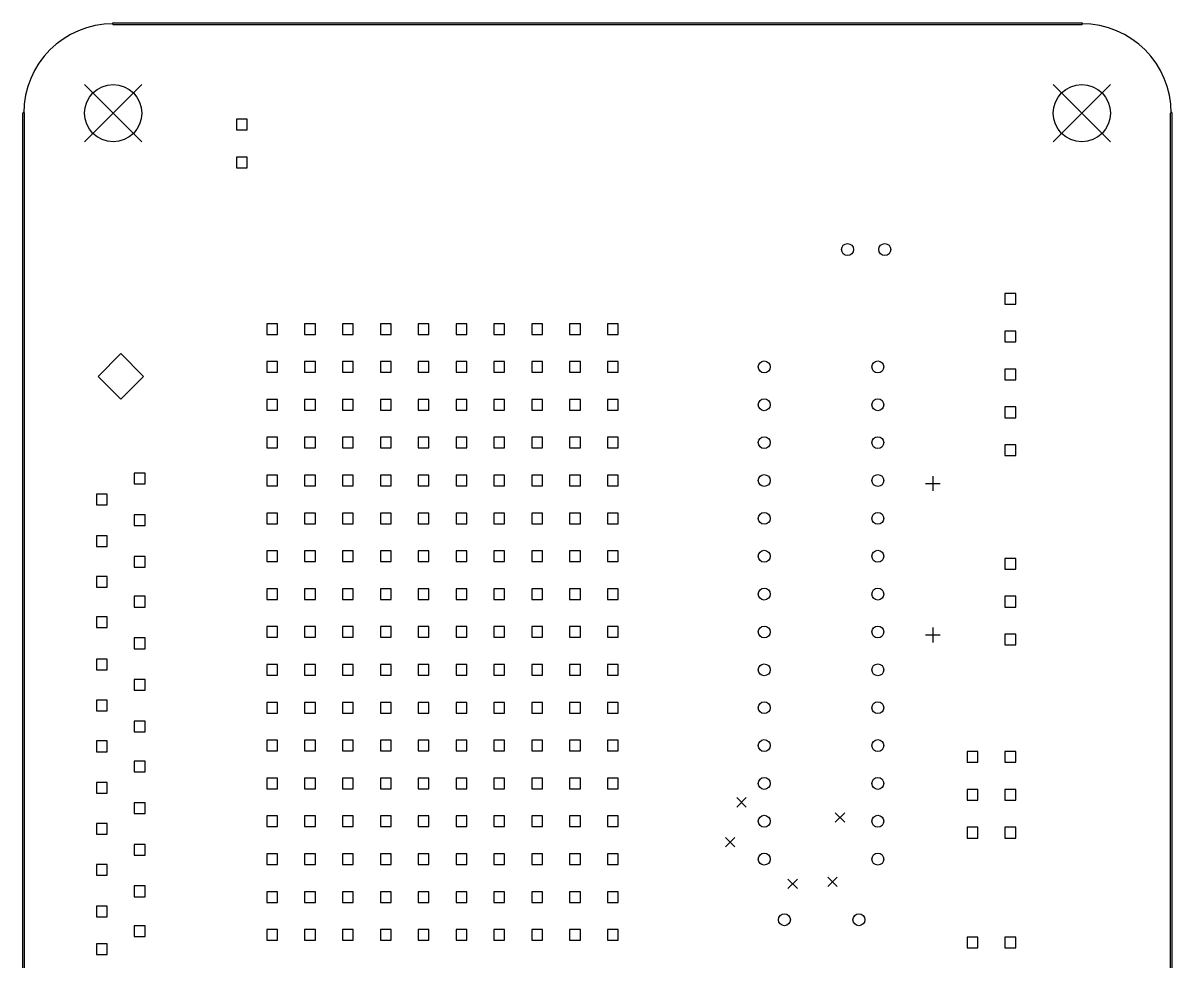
# Model space of a CAD drawing. Extents: x 136 to 217, y -192 to -65.
# Drawn here: x 139.9 to 217.1, y -127.9 to -65 of the extents above; entities that cross this region are included whole.
import ezdxf

# ---------------------------------------------------------------- set-up
doc = ezdxf.new("R2010")
doc.units = 0
doc.header["$MEASUREMENT"] = 0
doc.layers.add('BLACK', color=7, linetype='CONTINUOUS')

msp = doc.modelspace()

# ---------------------------------------------------------------- linework, layer by layer
at = {"layer": 'Black'}
for p, q in [((146, -64.95), (211, -64.95)), ((146, -65.05), (211, -65.05)), ((144.082, -69.0823), (147.918, -72.9177)), ((147.918, -69.0823), (144.082, -72.9177)), ((209.082, -69.0823), (212.918, -72.9177)), ((212.918, -69.0823), (209.082, -72.9177)), ((139.95, -154), (139.95, -71)), ((140.05, -154), (140.05, -71)), ((154.997, -71.4048), (154.279, -71.4048)), ((154.279, -71.4048), (154.279, -72.1232)), ((154.997, -72.1232), (154.997, -71.4048)), ((216.95, -154), (216.95, -71)), ((217.05, -154), (217.05, -71)), ((154.279, -72.1232), (154.997, -72.1232)), ((154.997, -73.9448), (154.279, -73.9448)), ((154.279, -73.9448), (154.279, -74.6632)), ((154.997, -74.6632), (154.997, -73.9448)), ((154.279, -74.6632), (154.997, -74.6632)), ((206.559, -83.0888), (205.841, -83.0888)), ((205.841, -83.0888), (205.841, -83.8072)), ((206.559, -83.8072), (206.559, -83.0888)), ((205.841, -83.8072), (206.559, -83.8072)), ((157.029, -85.1208), (156.311, -85.1208)), ((156.311, -85.1208), (156.311, -85.8392)), ((157.029, -85.8392), (157.029, -85.1208)), ((159.569, -85.1208), (158.851, -85.1208)), ((158.851, -85.1208), (158.851, -85.8392)), ((159.569, -85.8392), (159.569, -85.1208)), ((162.109, -85.1208), (161.391, -85.1208)), ((161.391, -85.1208), (161.391, -85.8392)), ((162.109, -85.8392), (162.109, -85.1208)), ((164.649, -85.1208), (163.931, -85.1208)), ((163.931, -85.1208), (163.931, -85.8392)), ((164.649, -85.8392), (164.649, -85.1208)), ((167.189, -85.1208), (166.471, -85.1208)), ((166.471, -85.1208), (166.471, -85.8392)), ((167.189, -85.8392), (167.189, -85.1208)), ((169.729, -85.1208), (169.011, -85.1208)), ((169.011, -85.1208), (169.011, -85.8392)), ((169.729, -85.8392), (169.729, -85.1208)), ((172.269, -85.1208), (171.551, -85.1208)), ((171.551, -85.1208), (171.551, -85.8392)), ((172.269, -85.8392), (172.269, -85.1208)), ((174.809, -85.1208), (174.091, -85.1208)), ((174.091, -85.1208), (174.091, -85.8392)), ((174.809, -85.8392), (174.809, -85.1208)), ((177.349, -85.1208), (176.631, -85.1208)), ((176.631, -85.1208), (176.631, -85.8392)), ((177.349, -85.8392), (177.349, -85.1208)), ((179.889, -85.1208), (179.171, -85.1208)), ((179.171, -85.1208), (179.171, -85.8392)), ((179.889, -85.8392), (179.889, -85.1208)), ((156.311, -85.8392), (157.029, -85.8392)), ((158.851, -85.8392), (159.569, -85.8392)), ((161.391, -85.8392), (162.109, -85.8392)), ((163.931, -85.8392), (164.649, -85.8392)), ((166.471, -85.8392), (167.189, -85.8392)), ((169.011, -85.8392), (169.729, -85.8392)), ((171.551, -85.8392), (172.269, -85.8392)), ((174.091, -85.8392), (174.809, -85.8392)), ((176.631, -85.8392), (177.349, -85.8392)), ((179.171, -85.8392), (179.889, -85.8392)), ((206.559, -85.6288), (205.841, -85.6288)), ((205.841, -85.6288), (205.841, -86.3472)), ((205.841, -86.3472), (206.559, -86.3472)), ((206.559, -86.3472), (206.559, -85.6288)), ((146.51, -87.131), (144.986, -88.655)), ((148.034, -88.655), (146.51, -87.131)), ((157.029, -87.6608), (156.311, -87.6608)), ((156.311, -87.6608), (156.311, -88.3792)), ((157.029, -88.3792), (157.029, -87.6608)), ((159.569, -87.6608), (158.851, -87.6608)), ((158.851, -87.6608), (158.851, -88.3792)), ((159.569, -88.3792), (159.569, -87.6608)), ((162.109, -87.6608), (161.391, -87.6608)), ((161.391, -87.6608), (161.391, -88.3792)), ((162.109, -88.3792), (162.109, -87.6608)), ((164.649, -87.6608), (163.931, -87.6608)), ((163.931, -87.6608), (163.931, -88.3792)), ((164.649, -88.3792), (164.649, -87.6608)), ((167.189, -87.6608), (166.471, -87.6608)), ((166.471, -87.6608), (166.471, -88.3792)), ((167.189, -88.3792), (167.189, -87.6608)), ((169.729, -87.6608), (169.011, -87.6608)), ((169.011, -87.6608), (169.011, -88.3792)), ((169.729, -88.3792), (169.729, -87.6608)), ((172.269, -87.6608), (171.551, -87.6608)), ((171.551, -87.6608), (171.551, -88.3792)), ((172.269, -88.3792), (172.269, -87.6608)), ((174.809, -87.6608), (174.091, -87.6608)), ((174.091, -87.6608), (174.091, -88.3792)), ((174.809, -88.3792), (174.809, -87.6608)), ((177.349, -87.6608), (176.631, -87.6608)), ((176.631, -87.6608), (176.631, -88.3792)), ((177.349, -88.3792), (177.349, -87.6608)), ((179.889, -87.6608), (179.171, -87.6608)), ((179.171, -87.6608), (179.171, -88.3792)), ((179.889, -88.3792), (179.889, -87.6608)), ((144.986, -88.655), (146.51, -90.179)), ((146.51, -90.179), (148.034, -88.655)), ((156.311, -88.3792), (157.029, -88.3792)), ((158.851, -88.3792), (159.569, -88.3792)), ((161.391, -88.3792), (162.109, -88.3792)), ((163.931, -88.3792), (164.649, -88.3792)), ((166.471, -88.3792), (167.189, -88.3792)), ((169.011, -88.3792), (169.729, -88.3792)), ((171.551, -88.3792), (172.269, -88.3792)), ((174.091, -88.3792), (174.809, -88.3792)), ((176.631, -88.3792), (177.349, -88.3792)), ((179.171, -88.3792), (179.889, -88.3792)), ((206.559, -88.1688), (205.841, -88.1688)), ((205.841, -88.1688), (205.841, -88.8872)), ((206.559, -88.8872), (206.559, -88.1688)), ((205.841, -88.8872), (206.559, -88.8872)), ((157.029, -90.2008), (156.311, -90.2008)), ((156.311, -90.2008), (156.311, -90.9192)), ((157.029, -90.9192), (157.029, -90.2008)), ((159.569, -90.2008), (158.851, -90.2008)), ((158.851, -90.2008), (158.851, -90.9192)), ((159.569, -90.9192), (159.569, -90.2008)), ((162.109, -90.2008), (161.391, -90.2008)), ((161.391, -90.2008), (161.391, -90.9192)), ((162.109, -90.9192), (162.109, -90.2008)), ((164.649, -90.2008), (163.931, -90.2008)), ((163.931, -90.2008), (163.931, -90.9192)), ((164.649, -90.9192), (164.649, -90.2008)), ((167.189, -90.2008), (166.471, -90.2008)), ((166.471, -90.2008), (166.471, -90.9192)), ((167.189, -90.9192), (167.189, -90.2008)), ((169.729, -90.2008), (169.011, -90.2008)), ((169.011, -90.2008), (169.011, -90.9192)), ((169.729, -90.9192), (169.729, -90.2008)), ((172.269, -90.2008), (171.551, -90.2008)), ((171.551, -90.2008), (171.551, -90.9192)), ((172.269, -90.9192), (172.269, -90.2008)), ((174.809, -90.2008), (174.091, -90.2008)), ((174.091, -90.2008), (174.091, -90.9192)), ((174.809, -90.9192), (174.809, -90.2008)), ((177.349, -90.2008), (176.631, -90.2008)), ((176.631, -90.2008), (176.631, -90.9192)), ((177.349, -90.9192), (177.349, -90.2008)), ((179.889, -90.2008), (179.171, -90.2008)), ((179.171, -90.2008), (179.171, -90.9192)), ((179.889, -90.9192), (179.889, -90.2008)), ((156.311, -90.9192), (157.029, -90.9192)), ((158.851, -90.9192), (159.569, -90.9192)), ((161.391, -90.9192), (162.109, -90.9192)), ((163.931, -90.9192), (164.649, -90.9192)), ((166.471, -90.9192), (167.189, -90.9192)), ((169.011, -90.9192), (169.729, -90.9192)), ((171.551, -90.9192), (172.269, -90.9192)), ((174.091, -90.9192), (174.809, -90.9192)), ((176.631, -90.9192), (177.349, -90.9192)), ((179.171, -90.9192), (179.889, -90.9192)), ((206.559, -90.7088), (205.841, -90.7088)), ((205.841, -90.7088), (205.841, -91.4272)), ((206.559, -91.4272), (206.559, -90.7088)), ((205.841, -91.4272), (206.559, -91.4272)), ((157.029, -92.7408), (156.311, -92.7408)), ((156.311, -92.7408), (156.311, -93.4592)), ((157.029, -93.4592), (157.029, -92.7408)), ((159.569, -92.7408), (158.851, -92.7408)), ((158.851, -92.7408), (158.851, -93.4592)), ((159.569, -93.4592), (159.569, -92.7408)), ((162.109, -92.7408), (161.391, -92.7408)), ((161.391, -92.7408), (161.391, -93.4592)), ((162.109, -93.4592), (162.109, -92.7408)), ((164.649, -92.7408), (163.931, -92.7408)), ((163.931, -92.7408), (163.931, -93.4592)), ((164.649, -93.4592), (164.649, -92.7408)), ((167.189, -92.7408), (166.471, -92.7408)), ((166.471, -92.7408), (166.471, -93.4592)), ((167.189, -93.4592), (167.189, -92.7408)), ((169.729, -92.7408), (169.011, -92.7408)), ((169.011, -92.7408), (169.011, -93.4592)), ((169.729, -93.4592), (169.729, -92.7408)), ((172.269, -92.7408), (171.551, -92.7408)), ((171.551, -92.7408), (171.551, -93.4592)), ((172.269, -93.4592), (172.269, -92.7408)), ((174.809, -92.7408), (174.091, -92.7408)), ((174.091, -92.7408), (174.091, -93.4592)), ((174.809, -93.4592), (174.809, -92.7408)), ((177.349, -92.7408), (176.631, -92.7408)), ((176.631, -92.7408), (176.631, -93.4592)), ((177.349, -93.4592), (177.349, -92.7408)), ((179.889, -92.7408), (179.171, -92.7408)), ((179.171, -92.7408), (179.171, -93.4592)), ((179.889, -93.4592), (179.889, -92.7408)), ((206.559, -93.2488), (205.841, -93.2488)), ((205.841, -93.2488), (205.841, -93.9672)), ((206.559, -93.9672), (206.559, -93.2488)), ((156.311, -93.4592), (157.029, -93.4592)), ((158.851, -93.4592), (159.569, -93.4592)), ((161.391, -93.4592), (162.109, -93.4592)), ((163.931, -93.4592), (164.649, -93.4592)), ((166.471, -93.4592), (167.189, -93.4592)), ((169.011, -93.4592), (169.729, -93.4592)), ((171.551, -93.4592), (172.269, -93.4592)), ((174.091, -93.4592), (174.809, -93.4592)), ((176.631, -93.4592), (177.349, -93.4592)), ((179.171, -93.4592), (179.889, -93.4592)), ((205.841, -93.9672), (206.559, -93.9672)), ((148.139, -95.1538), (147.421, -95.1538)), ((147.421, -95.1538), (147.421, -95.8722)), ((148.139, -95.8722), (148.139, -95.1538)), ((157.029, -95.2808), (156.311, -95.2808)), ((156.311, -95.2808), (156.311, -95.9992)), ((157.029, -95.9992), (157.029, -95.2808)), ((159.569, -95.2808), (158.851, -95.2808)), ((158.851, -95.2808), (158.851, -95.9992)), ((159.569, -95.9992), (159.569, -95.2808)), ((162.109, -95.2808), (161.391, -95.2808)), ((161.391, -95.2808), (161.391, -95.9992)), ((162.109, -95.9992), (162.109, -95.2808)), ((164.649, -95.2808), (163.931, -95.2808)), ((163.931, -95.2808), (163.931, -95.9992)), ((164.649, -95.9992), (164.649, -95.2808)), ((167.189, -95.2808), (166.471, -95.2808)), ((166.471, -95.2808), (166.471, -95.9992)), ((167.189, -95.9992), (167.189, -95.2808)), ((169.729, -95.2808), (169.011, -95.2808)), ((169.011, -95.2808), (169.011, -95.9992)), ((169.729, -95.9992), (169.729, -95.2808)), ((172.269, -95.2808), (171.551, -95.2808)), ((171.551, -95.2808), (171.551, -95.9992)), ((172.269, -95.9992), (172.269, -95.2808)), ((174.809, -95.2808), (174.091, -95.2808)), ((174.091, -95.2808), (174.091, -95.9992)), ((174.809, -95.9992), (174.809, -95.2808)), ((177.349, -95.2808), (176.631, -95.2808)), ((176.631, -95.2808), (176.631, -95.9992)), ((177.349, -95.9992), (177.349, -95.2808)), ((179.889, -95.2808), (179.171, -95.2808)), ((179.171, -95.2808), (179.171, -95.9992)), ((179.889, -95.9992), (179.889, -95.2808)), ((201, -95.3396), (201, -96.3404)), ((147.421, -95.8722), (148.139, -95.8722)), ((156.311, -95.9992), (157.029, -95.9992)), ((158.851, -95.9992), (159.569, -95.9992)), ((161.391, -95.9992), (162.109, -95.9992)), ((163.931, -95.9992), (164.649, -95.9992)), ((166.471, -95.9992), (167.189, -95.9992)), ((169.011, -95.9992), (169.729, -95.9992)), ((171.551, -95.9992), (172.269, -95.9992)), ((174.091, -95.9992), (174.809, -95.9992)), ((176.631, -95.9992), (177.349, -95.9992)), ((179.171, -95.9992), (179.889, -95.9992)), ((200.5, -95.84), (201.5, -95.84)), ((145.599, -96.5508), (144.881, -96.5508)), ((144.881, -96.5508), (144.881, -97.2692)), ((145.599, -97.2692), (145.599, -96.5508)), ((144.881, -97.2692), (145.599, -97.2692)), ((157.029, -97.8208), (156.311, -97.8208)), ((156.311, -97.8208), (156.311, -98.5392)), ((157.029, -98.5392), (157.029, -97.8208)), ((159.569, -97.8208), (158.851, -97.8208)), ((158.851, -97.8208), (158.851, -98.5392)), ((159.569, -98.5392), (159.569, -97.8208)), ((162.109, -97.8208), (161.391, -97.8208)), ((161.391, -97.8208), (161.391, -98.5392)), ((162.109, -98.5392), (162.109, -97.8208)), ((164.649, -97.8208), (163.931, -97.8208)), ((163.931, -97.8208), (163.931, -98.5392)), ((164.649, -98.5392), (164.649, -97.8208)), ((167.189, -97.8208), (166.471, -97.8208)), ((166.471, -97.8208), (166.471, -98.5392)), ((167.189, -98.5392), (167.189, -97.8208)), ((169.729, -97.8208), (169.011, -97.8208)), ((169.011, -97.8208), (169.011, -98.5392)), ((169.729, -98.5392), (169.729, -97.8208)), ((172.269, -97.8208), (171.551, -97.8208)), ((171.551, -97.8208), (171.551, -98.5392)), ((172.269, -98.5392), (172.269, -97.8208)), ((174.809, -97.8208), (174.091, -97.8208)), ((174.091, -97.8208), (174.091, -98.5392)), ((174.809, -98.5392), (174.809, -97.8208)), ((177.349, -97.8208), (176.631, -97.8208)), ((176.631, -97.8208), (176.631, -98.5392)), ((177.349, -98.5392), (177.349, -97.8208)), ((179.889, -97.8208), (179.171, -97.8208)), ((179.171, -97.8208), (179.171, -98.5392)), ((179.889, -98.5392), (179.889, -97.8208)), ((148.139, -97.9478), (147.421, -97.9478)), ((147.421, -97.9478), (147.421, -98.6662)), ((147.421, -98.6662), (148.139, -98.6662)), ((148.139, -98.6662), (148.139, -97.9478)), ((156.311, -98.5392), (157.029, -98.5392)), ((158.851, -98.5392), (159.569, -98.5392)), ((161.391, -98.5392), (162.109, -98.5392)), ((163.931, -98.5392), (164.649, -98.5392)), ((166.471, -98.5392), (167.189, -98.5392)), ((169.011, -98.5392), (169.729, -98.5392)), ((171.551, -98.5392), (172.269, -98.5392)), ((174.091, -98.5392), (174.809, -98.5392)), ((176.631, -98.5392), (177.349, -98.5392)), ((179.171, -98.5392), (179.889, -98.5392)), ((145.599, -99.3448), (144.881, -99.3448)), ((144.881, -99.3448), (144.881, -100.063)), ((145.599, -100.063), (145.599, -99.3448)), ((144.881, -100.063), (145.599, -100.063)), ((148.139, -100.742), (147.421, -100.742)), ((147.421, -100.742), (147.421, -101.46)), ((148.139, -101.46), (148.139, -100.742)), ((157.029, -100.361), (156.311, -100.361)), ((156.311, -100.361), (156.311, -101.079)), ((157.029, -101.079), (157.029, -100.361)), ((159.569, -100.361), (158.851, -100.361)), ((158.851, -100.361), (158.851, -101.079)), ((159.569, -101.079), (159.569, -100.361)), ((162.109, -100.361), (161.391, -100.361)), ((161.391, -100.361), (161.391, -101.079)), ((162.109, -101.079), (162.109, -100.361)), ((164.649, -100.361), (163.931, -100.361)), ((163.931, -100.361), (163.931, -101.079)), ((164.649, -101.079), (164.649, -100.361)), ((167.189, -100.361), (166.471, -100.361)), ((166.471, -100.361), (166.471, -101.079)), ((167.189, -101.079), (167.189, -100.361)), ((169.729, -100.361), (169.011, -100.361)), ((169.011, -100.361), (169.011, -101.079)), ((169.729, -101.079), (169.729, -100.361)), ((172.269, -100.361), (171.551, -100.361)), ((171.551, -100.361), (171.551, -101.079)), ((172.269, -101.079), (172.269, -100.361)), ((174.809, -100.361), (174.091, -100.361)), ((174.091, -100.361), (174.091, -101.079)), ((174.809, -101.079), (174.809, -100.361)), ((177.349, -100.361), (176.631, -100.361)), ((176.631, -100.361), (176.631, -101.079)), ((177.349, -101.079), (177.349, -100.361)), ((179.889, -100.361), (179.171, -100.361)), ((179.171, -100.361), (179.171, -101.079)), ((179.889, -101.079), (179.889, -100.361)), ((206.559, -100.869), (205.841, -100.869)), ((205.841, -100.869), (205.841, -101.587)), ((206.559, -101.587), (206.559, -100.869)), ((147.421, -101.46), (148.139, -101.46)), ((156.311, -101.079), (157.029, -101.079)), ((158.851, -101.079), (159.569, -101.079)), ((161.391, -101.079), (162.109, -101.079)), ((163.931, -101.079), (164.649, -101.079)), ((166.471, -101.079), (167.189, -101.079)), ((169.011, -101.079), (169.729, -101.079)), ((171.551, -101.079), (172.269, -101.079)), ((174.091, -101.079), (174.809, -101.079)), ((176.631, -101.079), (177.349, -101.079)), ((179.171, -101.079), (179.889, -101.079)), ((205.841, -101.587), (206.559, -101.587)), ((145.599, -102.088), (144.881, -102.088)), ((144.881, -102.088), (144.881, -102.806)), ((145.599, -102.806), (145.599, -102.088)), ((144.881, -102.806), (145.599, -102.806)), ((157.029, -102.901), (156.311, -102.901)), ((156.311, -102.901), (156.311, -103.619)), ((157.029, -103.619), (157.029, -102.901)), ((159.569, -102.901), (158.851, -102.901)), ((158.851, -102.901), (158.851, -103.619)), ((159.569, -103.619), (159.569, -102.901)), ((162.109, -102.901), (161.391, -102.901)), ((161.391, -102.901), (161.391, -103.619)), ((162.109, -103.619), (162.109, -102.901)), ((164.649, -102.901), (163.931, -102.901)), ((163.931, -102.901), (163.931, -103.619)), ((164.649, -103.619), (164.649, -102.901)), ((167.189, -102.901), (166.471, -102.901)), ((166.471, -102.901), (166.471, -103.619)), ((167.189, -103.619), (167.189, -102.901)), ((169.729, -102.901), (169.011, -102.901)), ((169.011, -102.901), (169.011, -103.619)), ((169.729, -103.619), (169.729, -102.901)), ((172.269, -102.901), (171.551, -102.901)), ((171.551, -102.901), (171.551, -103.619)), ((172.269, -103.619), (172.269, -102.901)), ((174.809, -102.901), (174.091, -102.901)), ((174.091, -102.901), (174.091, -103.619)), ((174.809, -103.619), (174.809, -102.901)), ((177.349, -102.901), (176.631, -102.901)), ((176.631, -102.901), (176.631, -103.619)), ((177.349, -103.619), (177.349, -102.901)), ((179.889, -102.901), (179.171, -102.901)), ((179.171, -102.901), (179.171, -103.619)), ((179.889, -103.619), (179.889, -102.901)), ((148.139, -103.409), (147.421, -103.409)), ((147.421, -103.409), (147.421, -104.127)), ((148.139, -104.127), (148.139, -103.409)), ((156.311, -103.619), (157.029, -103.619)), ((158.851, -103.619), (159.569, -103.619)), ((161.391, -103.619), (162.109, -103.619)), ((163.931, -103.619), (164.649, -103.619)), ((166.471, -103.619), (167.189, -103.619)), ((169.011, -103.619), (169.729, -103.619)), ((171.551, -103.619), (172.269, -103.619)), ((174.091, -103.619), (174.809, -103.619)), ((176.631, -103.619), (177.349, -103.619)), ((179.171, -103.619), (179.889, -103.619)), ((206.559, -103.409), (205.841, -103.409)), ((205.841, -103.409), (205.841, -104.127)), ((206.559, -104.127), (206.559, -103.409)), ((145.599, -104.78), (144.881, -104.78)), ((144.881, -104.78), (144.881, -105.499)), ((145.599, -105.499), (145.599, -104.78)), ((147.421, -104.127), (148.139, -104.127)), ((205.841, -104.127), (206.559, -104.127)), ((144.881, -105.499), (145.599, -105.499)), ((157.029, -105.441), (156.311, -105.441)), ((156.311, -105.441), (156.311, -106.159)), ((157.029, -106.159), (157.029, -105.441)), ((159.569, -105.441), (158.851, -105.441)), ((158.851, -105.441), (158.851, -106.159)), ((159.569, -106.159), (159.569, -105.441)), ((162.109, -105.441), (161.391, -105.441)), ((161.391, -105.441), (161.391, -106.159)), ((162.109, -106.159), (162.109, -105.441)), ((164.649, -105.441), (163.931, -105.441)), ((163.931, -105.441), (163.931, -106.159)), ((164.649, -106.159), (164.649, -105.441)), ((167.189, -105.441), (166.471, -105.441)), ((166.471, -105.441), (166.471, -106.159)), ((167.189, -106.159), (167.189, -105.441)), ((169.729, -105.441), (169.011, -105.441)), ((169.011, -105.441), (169.011, -106.159)), ((169.729, -106.159), (169.729, -105.441)), ((172.269, -105.441), (171.551, -105.441)), ((171.551, -105.441), (171.551, -106.159)), ((172.269, -106.159), (172.269, -105.441)), ((174.809, -105.441), (174.091, -105.441)), ((174.091, -105.441), (174.091, -106.159)), ((174.809, -106.159), (174.809, -105.441)), ((177.349, -105.441), (176.631, -105.441)), ((176.631, -105.441), (176.631, -106.159)), ((177.349, -106.159), (177.349, -105.441)), ((179.889, -105.441), (179.171, -105.441)), ((179.171, -105.441), (179.171, -106.159)), ((179.889, -106.159), (179.889, -105.441)), ((201, -105.5), (201, -106.5)), ((148.139, -106.203), (147.421, -106.203)), ((147.421, -106.203), (147.421, -106.921)), ((148.139, -106.921), (148.139, -106.203)), ((156.311, -106.159), (157.029, -106.159)), ((158.851, -106.159), (159.569, -106.159)), ((161.391, -106.159), (162.109, -106.159)), ((163.931, -106.159), (164.649, -106.159)), ((166.471, -106.159), (167.189, -106.159)), ((169.011, -106.159), (169.729, -106.159)), ((171.551, -106.159), (172.269, -106.159)), ((174.091, -106.159), (174.809, -106.159)), ((176.631, -106.159), (177.349, -106.159)), ((179.171, -106.159), (179.889, -106.159)), ((200.5, -106), (201.5, -106)), ((206.559, -105.949), (205.841, -105.949)), ((205.841, -105.949), (205.841, -106.667)), ((206.559, -106.667), (206.559, -105.949)), ((147.421, -106.921), (148.139, -106.921)), ((205.841, -106.667), (206.559, -106.667)), ((145.599, -107.625), (144.881, -107.625)), ((144.881, -107.625), (144.881, -108.344)), ((145.599, -108.344), (145.599, -107.625)), ((144.881, -108.344), (145.599, -108.344)), ((157.029, -107.981), (156.311, -107.981)), ((156.311, -107.981), (156.311, -108.699)), ((156.311, -108.699), (157.029, -108.699)), ((157.029, -108.699), (157.029, -107.981)), ((159.569, -107.981), (158.851, -107.981)), ((158.851, -107.981), (158.851, -108.699)), ((158.851, -108.699), (159.569, -108.699)), ((159.569, -108.699), (159.569, -107.981)), ((162.109, -107.981), (161.391, -107.981)), ((161.391, -107.981), (161.391, -108.699)), ((161.391, -108.699), (162.109, -108.699)), ((162.109, -108.699), (162.109, -107.981)), ((164.649, -107.981), (163.931, -107.981)), ((163.931, -107.981), (163.931, -108.699)), ((163.931, -108.699), (164.649, -108.699)), ((164.649, -108.699), (164.649, -107.981)), ((167.189, -107.981), (166.471, -107.981)), ((166.471, -107.981), (166.471, -108.699)), ((166.471, -108.699), (167.189, -108.699)), ((167.189, -108.699), (167.189, -107.981)), ((169.729, -107.981), (169.011, -107.981)), ((169.011, -107.981), (169.011, -108.699)), ((169.011, -108.699), (169.729, -108.699)), ((169.729, -108.699), (169.729, -107.981)), ((172.269, -107.981), (171.551, -107.981)), ((171.551, -107.981), (171.551, -108.699)), ((171.551, -108.699), (172.269, -108.699)), ((172.269, -108.699), (172.269, -107.981)), ((174.809, -107.981), (174.091, -107.981)), ((174.091, -107.981), (174.091, -108.699)), ((174.091, -108.699), (174.809, -108.699)), ((174.809, -108.699), (174.809, -107.981)), ((177.349, -107.981), (176.631, -107.981)), ((176.631, -107.981), (176.631, -108.699)), ((176.631, -108.699), (177.349, -108.699)), ((177.349, -108.699), (177.349, -107.981)), ((179.889, -107.981), (179.171, -107.981)), ((179.171, -107.981), (179.171, -108.699)), ((179.171, -108.699), (179.889, -108.699)), ((179.889, -108.699), (179.889, -107.981)), ((148.139, -108.997), (147.421, -108.997)), ((147.421, -108.997), (147.421, -109.715)), ((148.139, -109.715), (148.139, -108.997)), ((147.421, -109.715), (148.139, -109.715)), ((145.599, -110.368), (144.881, -110.368)), ((144.881, -110.368), (144.881, -111.087)), ((145.599, -111.087), (145.599, -110.368)), ((157.029, -110.521), (156.311, -110.521)), ((156.311, -110.521), (156.311, -111.239)), ((157.029, -111.239), (157.029, -110.521)), ((159.569, -110.521), (158.851, -110.521)), ((158.851, -110.521), (158.851, -111.239)), ((159.569, -111.239), (159.569, -110.521)), ((162.109, -110.521), (161.391, -110.521)), ((161.391, -110.521), (161.391, -111.239)), ((162.109, -111.239), (162.109, -110.521)), ((164.649, -110.521), (163.931, -110.521)), ((163.931, -110.521), (163.931, -111.239)), ((164.649, -111.239), (164.649, -110.521)), ((167.189, -110.521), (166.471, -110.521)), ((166.471, -110.521), (166.471, -111.239)), ((167.189, -111.239), (167.189, -110.521)), ((169.729, -110.521), (169.011, -110.521)), ((169.011, -110.521), (169.011, -111.239)), ((169.729, -111.239), (169.729, -110.521)), ((172.269, -110.521), (171.551, -110.521)), ((171.551, -110.521), (171.551, -111.239)), ((172.269, -111.239), (172.269, -110.521)), ((174.809, -110.521), (174.091, -110.521)), ((174.091, -110.521), (174.091, -111.239)), ((174.809, -111.239), (174.809, -110.521)), ((177.349, -110.521), (176.631, -110.521)), ((176.631, -110.521), (176.631, -111.239)), ((177.349, -111.239), (177.349, -110.521)), ((179.889, -110.521), (179.171, -110.521)), ((179.171, -110.521), (179.171, -111.239)), ((179.889, -111.239), (179.889, -110.521)), ((144.881, -111.087), (145.599, -111.087)), ((148.139, -111.791), (147.421, -111.791)), ((147.421, -111.791), (147.421, -112.509)), ((148.139, -112.509), (148.139, -111.791)), ((156.311, -111.239), (157.029, -111.239)), ((158.851, -111.239), (159.569, -111.239)), ((161.391, -111.239), (162.109, -111.239)), ((163.931, -111.239), (164.649, -111.239)), ((166.471, -111.239), (167.189, -111.239)), ((169.011, -111.239), (169.729, -111.239)), ((171.551, -111.239), (172.269, -111.239)), ((174.091, -111.239), (174.809, -111.239)), ((176.631, -111.239), (177.349, -111.239)), ((179.171, -111.239), (179.889, -111.239)), ((147.421, -112.509), (148.139, -112.509)), ((145.599, -113.112), (144.881, -113.112)), ((144.881, -113.112), (144.881, -113.83)), ((145.599, -113.83), (145.599, -113.112)), ((157.029, -113.061), (156.311, -113.061)), ((156.311, -113.061), (156.311, -113.779)), ((157.029, -113.779), (157.029, -113.061)), ((159.569, -113.061), (158.851, -113.061)), ((158.851, -113.061), (158.851, -113.779)), ((159.569, -113.779), (159.569, -113.061)), ((162.109, -113.061), (161.391, -113.061)), ((161.391, -113.061), (161.391, -113.779)), ((162.109, -113.779), (162.109, -113.061)), ((164.649, -113.061), (163.931, -113.061)), ((163.931, -113.061), (163.931, -113.779)), ((164.649, -113.779), (164.649, -113.061)), ((167.189, -113.061), (166.471, -113.061)), ((166.471, -113.061), (166.471, -113.779)), ((167.189, -113.779), (167.189, -113.061)), ((169.729, -113.061), (169.011, -113.061)), ((169.011, -113.061), (169.011, -113.779)), ((169.729, -113.779), (169.729, -113.061)), ((172.269, -113.061), (171.551, -113.061)), ((171.551, -113.061), (171.551, -113.779)), ((172.269, -113.779), (172.269, -113.061)), ((174.809, -113.061), (174.091, -113.061)), ((174.091, -113.061), (174.091, -113.779)), ((174.809, -113.779), (174.809, -113.061)), ((177.349, -113.061), (176.631, -113.061)), ((176.631, -113.061), (176.631, -113.779)), ((177.349, -113.779), (177.349, -113.061)), ((179.889, -113.061), (179.171, -113.061)), ((179.171, -113.061), (179.171, -113.779)), ((179.889, -113.779), (179.889, -113.061)), ((144.881, -113.83), (145.599, -113.83)), ((156.311, -113.779), (157.029, -113.779)), ((158.851, -113.779), (159.569, -113.779)), ((161.391, -113.779), (162.109, -113.779)), ((163.931, -113.779), (164.649, -113.779)), ((166.471, -113.779), (167.189, -113.779)), ((169.011, -113.779), (169.729, -113.779)), ((171.551, -113.779), (172.269, -113.779)), ((174.091, -113.779), (174.809, -113.779)), ((176.631, -113.779), (177.349, -113.779)), ((179.171, -113.779), (179.889, -113.779)), ((204.019, -113.823), (203.301, -113.823)), ((203.301, -113.823), (203.301, -114.541)), ((204.019, -114.541), (204.019, -113.823)), ((206.559, -113.823), (205.841, -113.823)), ((205.841, -113.823), (205.841, -114.541)), ((206.559, -114.541), (206.559, -113.823)), ((148.139, -114.458), (147.421, -114.458)), ((147.421, -114.458), (147.421, -115.176)), ((148.139, -115.176), (148.139, -114.458)), ((203.301, -114.541), (204.019, -114.541)), ((205.841, -114.541), (206.559, -114.541)), ((147.421, -115.176), (148.139, -115.176)), ((157.029, -115.601), (156.311, -115.601)), ((156.311, -115.601), (156.311, -116.319)), ((157.029, -116.319), (157.029, -115.601)), ((159.569, -115.601), (158.851, -115.601)), ((158.851, -115.601), (158.851, -116.319)), ((159.569, -116.319), (159.569, -115.601)), ((162.109, -115.601), (161.391, -115.601)), ((161.391, -115.601), (161.391, -116.319)), ((162.109, -116.319), (162.109, -115.601)), ((164.649, -115.601), (163.931, -115.601)), ((163.931, -115.601), (163.931, -116.319)), ((164.649, -116.319), (164.649, -115.601)), ((167.189, -115.601), (166.471, -115.601)), ((166.471, -115.601), (166.471, -116.319)), ((167.189, -116.319), (167.189, -115.601)), ((169.729, -115.601), (169.011, -115.601)), ((169.011, -115.601), (169.011, -116.319)), ((169.729, -116.319), (169.729, -115.601)), ((172.269, -115.601), (171.551, -115.601)), ((171.551, -115.601), (171.551, -116.319)), ((172.269, -116.319), (172.269, -115.601)), ((174.809, -115.601), (174.091, -115.601)), ((174.091, -115.601), (174.091, -116.319)), ((174.809, -116.319), (174.809, -115.601)), ((177.349, -115.601), (176.631, -115.601)), ((176.631, -115.601), (176.631, -116.319)), ((177.349, -116.319), (177.349, -115.601)), ((179.889, -115.601), (179.171, -115.601)), ((179.171, -115.601), (179.171, -116.319)), ((179.889, -116.319), (179.889, -115.601)), ((145.599, -115.906), (144.881, -115.906)), ((144.881, -115.906), (144.881, -116.624)), ((145.599, -116.624), (145.599, -115.906)), ((156.311, -116.319), (157.029, -116.319)), ((158.851, -116.319), (159.569, -116.319)), ((161.391, -116.319), (162.109, -116.319)), ((163.931, -116.319), (164.649, -116.319)), ((166.471, -116.319), (167.189, -116.319)), ((169.011, -116.319), (169.729, -116.319)), ((171.551, -116.319), (172.269, -116.319)), ((174.091, -116.319), (174.809, -116.319)), ((176.631, -116.319), (177.349, -116.319)), ((179.171, -116.319), (179.889, -116.319)), ((204.019, -116.363), (203.301, -116.363)), ((203.301, -116.363), (203.301, -117.081)), ((204.019, -117.081), (204.019, -116.363)), ((206.559, -116.363), (205.841, -116.363)), ((205.841, -116.363), (205.841, -117.081)), ((206.559, -117.081), (206.559, -116.363)), ((144.881, -116.624), (145.599, -116.624)), ((187.849, -116.913), (188.484, -117.548)), ((188.484, -116.913), (187.849, -117.548)), ((203.301, -117.081), (204.019, -117.081)), ((205.841, -117.081), (206.559, -117.081)), ((148.139, -117.252), (147.421, -117.252)), ((147.421, -117.252), (147.421, -117.97)), ((148.139, -117.97), (148.139, -117.252)), ((194.453, -117.929), (195.088, -118.564)), ((195.088, -117.929), (194.453, -118.564)), ((145.599, -118.649), (144.881, -118.649)), ((144.881, -118.649), (144.881, -119.367)), ((145.599, -119.367), (145.599, -118.649)), ((147.421, -117.97), (148.139, -117.97)), ((157.029, -118.141), (156.311, -118.141)), ((156.311, -118.141), (156.311, -118.859)), ((157.029, -118.859), (157.029, -118.141)), ((159.569, -118.141), (158.851, -118.141)), ((158.851, -118.141), (158.851, -118.859)), ((159.569, -118.859), (159.569, -118.141)), ((162.109, -118.141), (161.391, -118.141)), ((161.391, -118.141), (161.391, -118.859)), ((162.109, -118.859), (162.109, -118.141)), ((164.649, -118.141), (163.931, -118.141)), ((163.931, -118.141), (163.931, -118.859)), ((164.649, -118.859), (164.649, -118.141)), ((167.189, -118.141), (166.471, -118.141)), ((166.471, -118.141), (166.471, -118.859)), ((167.189, -118.859), (167.189, -118.141)), ((169.729, -118.141), (169.011, -118.141)), ((169.011, -118.141), (169.011, -118.859)), ((169.729, -118.859), (169.729, -118.141)), ((172.269, -118.141), (171.551, -118.141)), ((171.551, -118.141), (171.551, -118.859)), ((172.269, -118.859), (172.269, -118.141)), ((174.809, -118.141), (174.091, -118.141)), ((174.091, -118.141), (174.091, -118.859)), ((174.809, -118.859), (174.809, -118.141)), ((177.349, -118.141), (176.631, -118.141)), ((176.631, -118.141), (176.631, -118.859)), ((177.349, -118.859), (177.349, -118.141)), ((179.889, -118.141), (179.171, -118.141)), ((179.171, -118.141), (179.171, -118.859)), ((179.889, -118.859), (179.889, -118.141)), ((144.881, -119.367), (145.599, -119.367)), ((156.311, -118.859), (157.029, -118.859)), ((158.851, -118.859), (159.569, -118.859)), ((161.391, -118.859), (162.109, -118.859)), ((163.931, -118.859), (164.649, -118.859)), ((166.471, -118.859), (167.189, -118.859)), ((169.011, -118.859), (169.729, -118.859)), ((171.551, -118.859), (172.269, -118.859)), ((174.091, -118.859), (174.809, -118.859)), ((176.631, -118.859), (177.349, -118.859)), ((179.171, -118.859), (179.889, -118.859)), ((204.019, -118.903), (203.301, -118.903)), ((203.301, -118.903), (203.301, -119.621)), ((204.019, -119.621), (204.019, -118.903)), ((206.559, -118.903), (205.841, -118.903)), ((205.841, -118.903), (205.841, -119.621)), ((206.559, -119.621), (206.559, -118.903)), ((148.139, -120.046), (147.421, -120.046)), ((147.421, -120.046), (147.421, -120.764)), ((148.139, -120.764), (148.139, -120.046)), ((187.087, -119.58), (187.722, -120.215)), ((187.722, -119.58), (187.087, -120.215)), ((203.301, -119.621), (204.019, -119.621)), ((205.841, -119.621), (206.559, -119.621)), ((147.421, -120.764), (148.139, -120.764)), ((157.029, -120.681), (156.311, -120.681)), ((156.311, -120.681), (156.311, -121.399)), ((157.029, -121.399), (157.029, -120.681)), ((159.569, -120.681), (158.851, -120.681)), ((158.851, -120.681), (158.851, -121.399)), ((159.569, -121.399), (159.569, -120.681)), ((162.109, -120.681), (161.391, -120.681)), ((161.391, -120.681), (161.391, -121.399)), ((162.109, -121.399), (162.109, -120.681)), ((164.649, -120.681), (163.931, -120.681)), ((163.931, -120.681), (163.931, -121.399)), ((164.649, -121.399), (164.649, -120.681)), ((167.189, -120.681), (166.471, -120.681)), ((166.471, -120.681), (166.471, -121.399)), ((167.189, -121.399), (167.189, -120.681)), ((169.729, -120.681), (169.011, -120.681)), ((169.011, -120.681), (169.011, -121.399)), ((169.729, -121.399), (169.729, -120.681)), ((172.269, -120.681), (171.551, -120.681)), ((171.551, -120.681), (171.551, -121.399)), ((172.269, -121.399), (172.269, -120.681)), ((174.809, -120.681), (174.091, -120.681)), ((174.091, -120.681), (174.091, -121.399)), ((174.809, -121.399), (174.809, -120.681)), ((177.349, -120.681), (176.631, -120.681)), ((176.631, -120.681), (176.631, -121.399)), ((177.349, -121.399), (177.349, -120.681)), ((179.889, -120.681), (179.171, -120.681)), ((179.171, -120.681), (179.171, -121.399)), ((179.889, -121.399), (179.889, -120.681)), ((145.599, -121.392), (144.881, -121.392)), ((144.881, -121.392), (144.881, -122.11)), ((145.599, -122.11), (145.599, -121.392)), ((156.311, -121.399), (157.029, -121.399)), ((158.851, -121.399), (159.569, -121.399)), ((161.391, -121.399), (162.109, -121.399)), ((163.931, -121.399), (164.649, -121.399)), ((166.471, -121.399), (167.189, -121.399)), ((169.011, -121.399), (169.729, -121.399)), ((171.551, -121.399), (172.269, -121.399)), ((174.091, -121.399), (174.809, -121.399)), ((176.631, -121.399), (177.349, -121.399)), ((179.171, -121.399), (179.889, -121.399)), ((144.881, -122.11), (145.599, -122.11)), ((191.278, -122.374), (191.913, -123.009)), ((191.913, -122.374), (191.278, -123.009)), ((193.945, -122.247), (194.58, -122.882)), ((194.58, -122.247), (193.945, -122.882)), ((148.139, -122.84), (147.421, -122.84)), ((147.421, -122.84), (147.421, -123.558)), ((148.139, -123.558), (148.139, -122.84)), ((157.029, -123.221), (156.311, -123.221)), ((156.311, -123.221), (156.311, -123.939)), ((157.029, -123.939), (157.029, -123.221)), ((159.569, -123.221), (158.851, -123.221)), ((158.851, -123.221), (158.851, -123.939)), ((159.569, -123.939), (159.569, -123.221)), ((162.109, -123.221), (161.391, -123.221)), ((161.391, -123.221), (161.391, -123.939)), ((162.109, -123.939), (162.109, -123.221)), ((164.649, -123.221), (163.931, -123.221)), ((163.931, -123.221), (163.931, -123.939)), ((164.649, -123.939), (164.649, -123.221)), ((167.189, -123.221), (166.471, -123.221)), ((166.471, -123.221), (166.471, -123.939)), ((167.189, -123.939), (167.189, -123.221)), ((169.729, -123.221), (169.011, -123.221)), ((169.011, -123.221), (169.011, -123.939)), ((169.729, -123.939), (169.729, -123.221)), ((172.269, -123.221), (171.551, -123.221)), ((171.551, -123.221), (171.551, -123.939)), ((172.269, -123.939), (172.269, -123.221)), ((174.809, -123.221), (174.091, -123.221)), ((174.091, -123.221), (174.091, -123.939)), ((174.809, -123.939), (174.809, -123.221)), ((177.349, -123.221), (176.631, -123.221)), ((176.631, -123.221), (176.631, -123.939)), ((177.349, -123.939), (177.349, -123.221)), ((179.889, -123.221), (179.171, -123.221)), ((179.171, -123.221), (179.171, -123.939)), ((179.889, -123.939), (179.889, -123.221)), ((147.421, -123.558), (148.139, -123.558)), ((156.311, -123.939), (157.029, -123.939)), ((158.851, -123.939), (159.569, -123.939)), ((161.391, -123.939), (162.109, -123.939)), ((163.931, -123.939), (164.649, -123.939)), ((166.471, -123.939), (167.189, -123.939)), ((169.011, -123.939), (169.729, -123.939)), ((171.551, -123.939), (172.269, -123.939)), ((174.091, -123.939), (174.809, -123.939)), ((176.631, -123.939), (177.349, -123.939)), ((179.171, -123.939), (179.889, -123.939)), ((145.599, -124.186), (144.881, -124.186)), ((144.881, -124.186), (144.881, -124.904)), ((145.599, -124.904), (145.599, -124.186)), ((144.881, -124.904), (145.599, -124.904)), ((148.139, -125.507), (147.421, -125.507)), ((147.421, -125.507), (147.421, -126.225)), ((148.139, -126.225), (148.139, -125.507)), ((147.421, -126.225), (148.139, -126.225)), ((157.029, -125.761), (156.311, -125.761)), ((156.311, -125.761), (156.311, -126.479)), ((157.029, -126.479), (157.029, -125.761)), ((159.569, -125.761), (158.851, -125.761)), ((158.851, -125.761), (158.851, -126.479)), ((159.569, -126.479), (159.569, -125.761)), ((162.109, -125.761), (161.391, -125.761)), ((161.391, -125.761), (161.391, -126.479)), ((162.109, -126.479), (162.109, -125.761)), ((164.649, -125.761), (163.931, -125.761)), ((163.931, -125.761), (163.931, -126.479)), ((164.649, -126.479), (164.649, -125.761)), ((167.189, -125.761), (166.471, -125.761)), ((166.471, -125.761), (166.471, -126.479)), ((167.189, -126.479), (167.189, -125.761)), ((169.729, -125.761), (169.011, -125.761)), ((169.011, -125.761), (169.011, -126.479)), ((169.729, -126.479), (169.729, -125.761)), ((172.269, -125.761), (171.551, -125.761)), ((171.551, -125.761), (171.551, -126.479)), ((172.269, -126.479), (172.269, -125.761)), ((174.809, -125.761), (174.091, -125.761)), ((174.091, -125.761), (174.091, -126.479)), ((174.809, -126.479), (174.809, -125.761)), ((177.349, -125.761), (176.631, -125.761)), ((176.631, -125.761), (176.631, -126.479)), ((177.349, -126.479), (177.349, -125.761)), ((179.889, -125.761), (179.171, -125.761)), ((179.171, -125.761), (179.171, -126.479)), ((179.889, -126.479), (179.889, -125.761)), ((204.019, -126.269), (203.301, -126.269)), ((203.301, -126.269), (203.301, -126.987)), ((204.019, -126.987), (204.019, -126.269)), ((206.559, -126.269), (205.841, -126.269)), ((205.841, -126.269), (205.841, -126.987)), ((206.559, -126.987), (206.559, -126.269)), ((145.599, -126.726), (144.881, -126.726)), ((144.881, -126.726), (144.881, -127.444)), ((145.599, -127.444), (145.599, -126.726)), ((156.311, -126.479), (157.029, -126.479)), ((158.851, -126.479), (159.569, -126.479)), ((161.391, -126.479), (162.109, -126.479)), ((163.931, -126.479), (164.649, -126.479)), ((166.471, -126.479), (167.189, -126.479)), ((169.011, -126.479), (169.729, -126.479)), ((171.551, -126.479), (172.269, -126.479)), ((174.091, -126.479), (174.809, -126.479)), ((176.631, -126.479), (177.349, -126.479)), ((179.171, -126.479), (179.889, -126.479)), ((203.301, -126.987), (204.019, -126.987)), ((205.841, -126.987), (206.559, -126.987)), ((144.881, -127.444), (145.599, -127.444))]:
    msp.add_line(p, q, dxfattribs=at)
for centre, radius in [((146, -71), 1.9177), ((211, -71), 1.9177), ((195.278, -80.146), 0.4), ((197.778, -80.146), 0.4), ((189.69, -88.02), 0.4), ((197.31, -88.02), 0.4), ((189.69, -90.56), 0.4), ((197.31, -90.56), 0.4), ((189.69, -93.1), 0.4), ((197.31, -93.1), 0.4), ((189.69, -95.64), 0.4), ((197.31, -95.64), 0.4), ((189.69, -98.18), 0.4), ((197.31, -98.18), 0.4), ((189.69, -100.72), 0.4), ((197.31, -100.72), 0.4), ((189.69, -103.26), 0.4), ((197.31, -103.26), 0.4), ((189.69, -105.8), 0.4), ((197.31, -105.8), 0.4), ((189.69, -108.34), 0.4), ((197.31, -108.34), 0.4), ((189.69, -110.88), 0.4), ((197.31, -110.88), 0.4), ((189.69, -113.42), 0.4), ((197.31, -113.42), 0.4), ((189.69, -115.96), 0.4), ((197.31, -115.96), 0.4), ((189.69, -118.5), 0.4), ((197.31, -118.5), 0.4), ((189.69, -121.04), 0.4), ((197.31, -121.04), 0.4), ((191.04, -125.104), 0.4), ((196.04, -125.104), 0.4)]:
    msp.add_circle(centre, radius, dxfattribs=at)
for centre, radius, start, end in [((146, -71), 6, 90, 180), ((146, -65), 0.05, 90, 270), ((211, -65), 0.05, 270, 450), ((211, -71), 6, 0, 90), ((140, -71), 0.05, 360, 540), ((217, -71), 0.05, 360, 540)]:
    msp.add_arc(centre, radius, start, end, dxfattribs=at)

doc.saveas('drawing.dxf')
